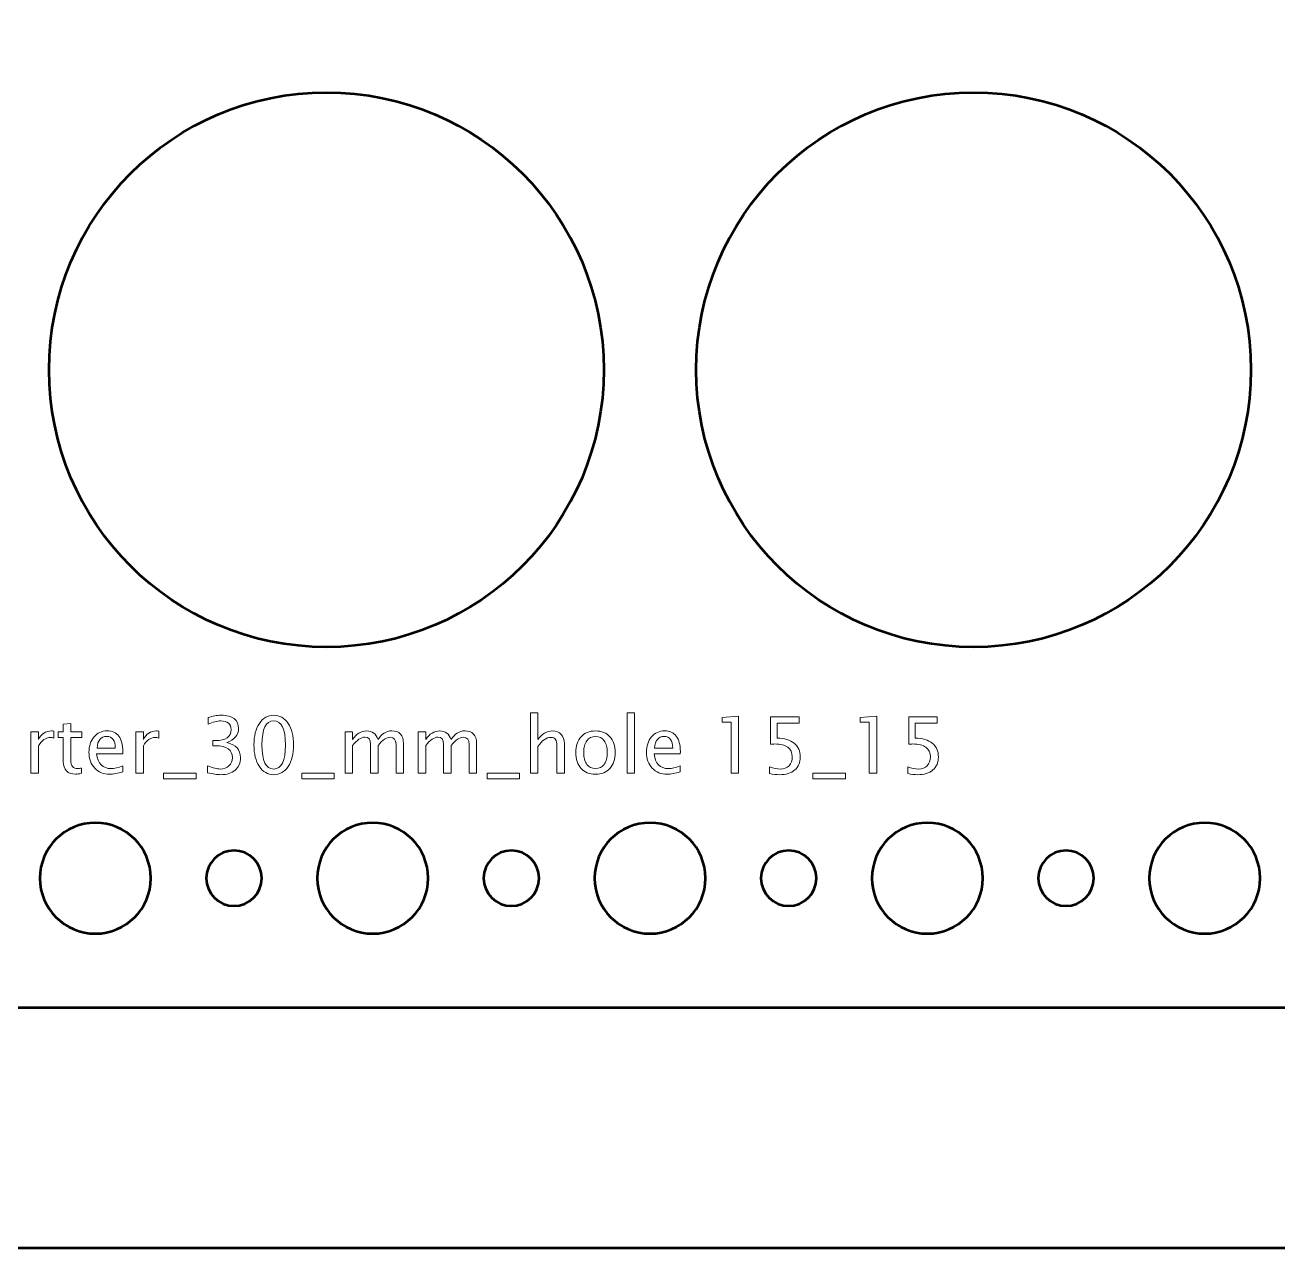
# Model space of a CAD drawing. Header units: centimetres. Extents: x -44 to 44, y -29.8 to 29.1.
# Drawn here: x -28.13 to -21.35, y -29.75 to -23.14 of the extents above; entities that cross this region are included whole.
import ezdxf

# ---------------------------------------------------------------- set-up
doc = ezdxf.new("R2010")
doc.units = ezdxf.units.CM
doc.header["$MEASUREMENT"] = 0
doc.layers.add('Layer 1', color=7, linetype='Continuous')

msp = doc.modelspace()

# ---------------------------------------------------------------- linework, layer by layer
at = {"layer": 'Layer 1', "color": 4, "lineweight": 53}
msp.add_lwpolyline([(-44, -29.75), (-16, -29.75), (-16, -6.25), (-44, -6.25), (-44, -29.75)], close=True, dxfattribs=at)
at = {"layer": 'Layer 1', "lineweight": 53}
for centre in [(-26.49996, -25.00004), (-22.99996, -25.00004)]:
    msp.add_ellipse(centre, major_axis=(0, 1.50004), ratio=1, dxfattribs=at)
for points, knots in [([(-40.45, -27.95), (-40.45, -27.95), (-40.45, -8.05), (-40.45, -8.05), (-40.45, -8.05), (-40.45, -7.77386), (-40.22614, -7.55), (-39.95, -7.55), (-39.95, -7.55), (-39.95, -7.55), (-20.05, -7.55), (-20.05, -7.55), (-20.05, -7.55), (-19.77386, -7.55), (-19.55, -7.77386), (-19.55, -8.05), (-19.55, -8.05), (-19.55, -8.05), (-19.55, -27.95), (-19.55, -27.95), (-19.55, -27.95), (-19.55, -28.22614), (-19.77386, -28.45), (-20.05, -28.45), (-20.05, -28.45), (-20.05, -28.45), (-39.95, -28.45), (-39.95, -28.45), (-39.95, -28.45), (-40.22614, -28.45), (-40.45, -28.22614), (-40.45, -27.95)], [0, 0, 0, 0, 0.1111111, 0.1111111, 0.1111111, 0.1111111, 0.2222222, 0.2222222, 0.2222222, 0.2222222, 0.3333333, 0.3333333, 0.3333333, 0.3333333, 0.4444444, 0.4444444, 0.4444444, 0.4444444, 0.5555556, 0.5555556, 0.5555556, 0.5555556, 0.6666667, 0.6666667, 0.6666667, 0.6666667, 0.7777778, 0.7777778, 0.7777778, 0.7777778, 1, 1, 1, 1]), ([(-28.05, -27.75), (-28.05, -27.58431), (-27.91569, -27.45), (-27.75, -27.45), (-27.75, -27.45), (-27.58431, -27.45), (-27.45, -27.58431), (-27.45, -27.75), (-27.45, -27.75), (-27.45, -27.91569), (-27.58431, -28.05), (-27.75, -28.05), (-27.75, -28.05), (-27.91569, -28.05), (-28.05, -27.91569), (-28.05, -27.75)], [0, 0, 0, 0, 0.2, 0.2, 0.2, 0.2, 0.4, 0.4, 0.4, 0.4, 0.6, 0.6, 0.6, 0.6, 1, 1, 1, 1]), ([(-26.55, -27.75), (-26.55, -27.58431), (-26.41569, -27.45), (-26.25, -27.45), (-26.25, -27.45), (-26.08431, -27.45), (-25.95, -27.58431), (-25.95, -27.75), (-25.95, -27.75), (-25.95, -27.91569), (-26.08431, -28.05), (-26.25, -28.05), (-26.25, -28.05), (-26.41569, -28.05), (-26.55, -27.91569), (-26.55, -27.75)], [0, 0, 0, 0, 0.2, 0.2, 0.2, 0.2, 0.4, 0.4, 0.4, 0.4, 0.6, 0.6, 0.6, 0.6, 1, 1, 1, 1]), ([(-25.05, -27.75), (-25.05, -27.58431), (-24.91569, -27.45), (-24.75, -27.45), (-24.75, -27.45), (-24.58431, -27.45), (-24.45, -27.58431), (-24.45, -27.75), (-24.45, -27.75), (-24.45, -27.91569), (-24.58431, -28.05), (-24.75, -28.05), (-24.75, -28.05), (-24.91569, -28.05), (-25.05, -27.91569), (-25.05, -27.75)], [0, 0, 0, 0, 0.2, 0.2, 0.2, 0.2, 0.4, 0.4, 0.4, 0.4, 0.6, 0.6, 0.6, 0.6, 1, 1, 1, 1]), ([(-23.55, -27.75), (-23.55, -27.58431), (-23.41569, -27.45), (-23.25, -27.45), (-23.25, -27.45), (-23.08431, -27.45), (-22.95, -27.58431), (-22.95, -27.75), (-22.95, -27.75), (-22.95, -27.91569), (-23.08431, -28.05), (-23.25, -28.05), (-23.25, -28.05), (-23.41569, -28.05), (-23.55, -27.91569), (-23.55, -27.75)], [0, 0, 0, 0, 0.2, 0.2, 0.2, 0.2, 0.4, 0.4, 0.4, 0.4, 0.6, 0.6, 0.6, 0.6, 1, 1, 1, 1]), ([(-22.05, -27.75), (-22.05, -27.58431), (-21.91569, -27.45), (-21.75, -27.45), (-21.75, -27.45), (-21.58431, -27.45), (-21.45, -27.58431), (-21.45, -27.75), (-21.45, -27.75), (-21.45, -27.91569), (-21.58431, -28.05), (-21.75, -28.05), (-21.75, -28.05), (-21.91569, -28.05), (-22.05, -27.91569), (-22.05, -27.75)], [0, 0, 0, 0, 0.2, 0.2, 0.2, 0.2, 0.4, 0.4, 0.4, 0.4, 0.6, 0.6, 0.6, 0.6, 1, 1, 1, 1]), ([(-27.15, -27.75), (-27.15, -27.66716), (-27.08284, -27.6), (-27, -27.6), (-27, -27.6), (-26.91716, -27.6), (-26.85, -27.66716), (-26.85, -27.75), (-26.85, -27.75), (-26.85, -27.83284), (-26.91716, -27.9), (-27, -27.9), (-27, -27.9), (-27.08284, -27.9), (-27.15, -27.83284), (-27.15, -27.75)], [0, 0, 0, 0, 0.2, 0.2, 0.2, 0.2, 0.4, 0.4, 0.4, 0.4, 0.6, 0.6, 0.6, 0.6, 1, 1, 1, 1]), ([(-25.65, -27.75), (-25.65, -27.66716), (-25.58284, -27.6), (-25.5, -27.6), (-25.5, -27.6), (-25.41716, -27.6), (-25.35, -27.66716), (-25.35, -27.75), (-25.35, -27.75), (-25.35, -27.83284), (-25.41716, -27.9), (-25.5, -27.9), (-25.5, -27.9), (-25.58284, -27.9), (-25.65, -27.83284), (-25.65, -27.75)], [0, 0, 0, 0, 0.2, 0.2, 0.2, 0.2, 0.4, 0.4, 0.4, 0.4, 0.6, 0.6, 0.6, 0.6, 1, 1, 1, 1]), ([(-24.15, -27.75), (-24.15, -27.66716), (-24.08284, -27.6), (-24, -27.6), (-24, -27.6), (-23.91716, -27.6), (-23.85, -27.66716), (-23.85, -27.75), (-23.85, -27.75), (-23.85, -27.83284), (-23.91716, -27.9), (-24, -27.9), (-24, -27.9), (-24.08284, -27.9), (-24.15, -27.83284), (-24.15, -27.75)], [0, 0, 0, 0, 0.2, 0.2, 0.2, 0.2, 0.4, 0.4, 0.4, 0.4, 0.6, 0.6, 0.6, 0.6, 1, 1, 1, 1]), ([(-22.65, -27.75), (-22.65, -27.66716), (-22.58284, -27.6), (-22.5, -27.6), (-22.5, -27.6), (-22.41716, -27.6), (-22.35, -27.66716), (-22.35, -27.75), (-22.35, -27.75), (-22.35, -27.83284), (-22.41716, -27.9), (-22.5, -27.9), (-22.5, -27.9), (-22.58284, -27.9), (-22.65, -27.83284), (-22.65, -27.75)], [0, 0, 0, 0, 0.2, 0.2, 0.2, 0.2, 0.4, 0.4, 0.4, 0.4, 0.6, 0.6, 0.6, 0.6, 1, 1, 1, 1])]:
    msp.add_open_spline(points, degree=3, knots=knots, dxfattribs=at)
at = {"layer": 'Layer 1', "color": 5, "lineweight": 9}
for points, knots in [([(-27.14347, -27.1804), (-27.14347, -27.1804), (-27.14347, -27.1423), (-27.14347, -27.1423), (-27.14347, -27.1423), (-27.1144, -27.15387), (-27.09161, -27.15966), (-27.07489, -27.15966), (-27.07489, -27.15966), (-27.05521, -27.15966), (-27.03933, -27.15402), (-27.02713, -27.14266), (-27.02713, -27.14266), (-27.01492, -27.1313), (-27.00885, -27.11648), (-27.00885, -27.09828), (-27.00885, -27.09828), (-27.00885, -27.0551), (-27.03891, -27.03351), (-27.09902, -27.03351), (-27.09902, -27.03351), (-27.09902, -27.03351), (-27.11511, -27.03351), (-27.11511, -27.03351), (-27.11511, -27.03351), (-27.11511, -27.03351), (-27.11511, -27.0062), (-27.11511, -27.0062), (-27.11511, -27.0062), (-27.11511, -27.0062), (-27.10086, -27.00599), (-27.10086, -27.00599), (-27.10086, -27.00599), (-27.04434, -27.00599), (-27.01605, -26.98609), (-27.01605, -26.94623), (-27.01605, -26.94623), (-27.01605, -26.91498), (-27.03482, -26.89931), (-27.07228, -26.89931), (-27.07228, -26.89931), (-27.09239, -26.89931), (-27.11468, -26.9051), (-27.13924, -26.91667), (-27.13924, -26.91667), (-27.13924, -26.91667), (-27.13924, -26.88111), (-27.13924, -26.88111), (-27.13924, -26.88111), (-27.11518, -26.87292), (-27.09197, -26.86883), (-27.06967, -26.86883), (-27.06967, -26.86883), (-27.03933, -26.86883), (-27.01598, -26.8749), (-26.99975, -26.88704), (-26.99975, -26.88704), (-26.98352, -26.8991), (-26.97541, -26.91667), (-26.97541, -26.93967), (-26.97541, -26.93967), (-26.97541, -26.97558), (-26.99665, -27.00119), (-27.03919, -27.01643), (-27.03919, -27.01643), (-26.98987, -27.02793), (-26.96525, -27.05496), (-26.96525, -27.09764), (-26.96525, -27.09764), (-26.96525, -27.12643), (-26.97477, -27.14908), (-26.99375, -27.16552), (-26.99375, -27.16552), (-27.01273, -27.18196), (-27.03884, -27.19014), (-27.072, -27.19014), (-27.072, -27.19014), (-27.09091, -27.19014), (-27.11468, -27.18689), (-27.14347, -27.1804)], [0, 0, 0, 0, 0.047619, 0.047619, 0.047619, 0.047619, 0.0952381, 0.0952381, 0.0952381, 0.0952381, 0.1428571, 0.1428571, 0.1428571, 0.1428571, 0.1904762, 0.1904762, 0.1904762, 0.1904762, 0.2380952, 0.2380952, 0.2380952, 0.2380952, 0.2857143, 0.2857143, 0.2857143, 0.2857143, 0.3333333, 0.3333333, 0.3333333, 0.3333333, 0.3809524, 0.3809524, 0.3809524, 0.3809524, 0.4285714, 0.4285714, 0.4285714, 0.4285714, 0.4761905, 0.4761905, 0.4761905, 0.4761905, 0.5238095, 0.5238095, 0.5238095, 0.5238095, 0.5714286, 0.5714286, 0.5714286, 0.5714286, 0.6190476, 0.6190476, 0.6190476, 0.6190476, 0.6666667, 0.6666667, 0.6666667, 0.6666667, 0.7142857, 0.7142857, 0.7142857, 0.7142857, 0.7619048, 0.7619048, 0.7619048, 0.7619048, 0.8095238, 0.8095238, 0.8095238, 0.8095238, 0.8571429, 0.8571429, 0.8571429, 0.8571429, 0.9047619, 0.9047619, 0.9047619, 0.9047619, 1, 1, 1, 1]), ([(-26.78519, -27.19014), (-26.81729, -27.19014), (-26.84318, -27.17539), (-26.8628, -27.14597), (-26.8628, -27.14597), (-26.88248, -27.11655), (-26.89229, -27.07775), (-26.89229, -27.02949), (-26.89229, -27.02949), (-26.89229, -26.98123), (-26.88248, -26.94242), (-26.8628, -26.913), (-26.8628, -26.913), (-26.84318, -26.88358), (-26.81729, -26.86883), (-26.78519, -26.86883), (-26.78519, -26.86883), (-26.75294, -26.86883), (-26.72705, -26.88351), (-26.70744, -26.91286), (-26.70744, -26.91286), (-26.68789, -26.94221), (-26.67809, -26.98109), (-26.67809, -27.02949), (-26.67809, -27.02949), (-26.67809, -27.07775), (-26.68789, -27.11655), (-26.70744, -27.14597), (-26.70744, -27.14597), (-26.72705, -27.17539), (-26.75294, -27.19014), (-26.78519, -27.19014)], [0, 0, 0, 0, 0.1111111, 0.1111111, 0.1111111, 0.1111111, 0.2222222, 0.2222222, 0.2222222, 0.2222222, 0.3333333, 0.3333333, 0.3333333, 0.3333333, 0.4444444, 0.4444444, 0.4444444, 0.4444444, 0.5555556, 0.5555556, 0.5555556, 0.5555556, 0.6666667, 0.6666667, 0.6666667, 0.6666667, 0.7777778, 0.7777778, 0.7777778, 0.7777778, 1, 1, 1, 1]), ([(-26.78526, -27.15966), (-26.74285, -27.15966), (-26.72169, -27.11627), (-26.72169, -27.02949), (-26.72169, -27.02949), (-26.72169, -26.9427), (-26.74285, -26.89931), (-26.78526, -26.89931), (-26.78526, -26.89931), (-26.82752, -26.89931), (-26.84869, -26.9427), (-26.84869, -27.02949), (-26.84869, -27.02949), (-26.84869, -27.11627), (-26.82752, -27.15966), (-26.78526, -27.15966)], [0, 0, 0, 0, 0.2, 0.2, 0.2, 0.2, 0.4, 0.4, 0.4, 0.4, 0.6, 0.6, 0.6, 0.6, 1, 1, 1, 1]), ([(-25.39679, -27.18252), (-25.39679, -27.18252), (-25.39679, -26.85613), (-25.39679, -26.85613), (-25.39679, -26.85613), (-25.39679, -26.85613), (-25.35615, -26.85613), (-25.35615, -26.85613), (-25.35615, -26.85613), (-25.35615, -26.85613), (-25.35615, -27.00056), (-25.35615, -27.00056), (-25.35615, -27.00056), (-25.33463, -26.96916), (-25.30824, -26.9535), (-25.27706, -26.9535), (-25.27706, -26.9535), (-25.25744, -26.9535), (-25.24185, -26.95964), (-25.23035, -26.97198), (-25.23035, -26.97198), (-25.21885, -26.98426), (-25.21307, -27.00084), (-25.21307, -27.02158), (-25.21307, -27.02158), (-25.21307, -27.02158), (-25.21307, -27.18252), (-25.21307, -27.18252), (-25.21307, -27.18252), (-25.21307, -27.18252), (-25.2537, -27.18252), (-25.2537, -27.18252), (-25.2537, -27.18252), (-25.2537, -27.18252), (-25.2537, -27.03485), (-25.2537, -27.03485), (-25.2537, -27.03485), (-25.2537, -27.0182), (-25.25617, -27.00634), (-25.26104, -26.99929), (-25.26104, -26.99929), (-25.26598, -26.99216), (-25.2741, -26.98863), (-25.28545, -26.98863), (-25.28545, -26.98863), (-25.31043, -26.98863), (-25.334, -27.00493), (-25.35615, -27.03753), (-25.35615, -27.03753), (-25.35615, -27.03753), (-25.35615, -27.18252), (-25.35615, -27.18252), (-25.35615, -27.18252), (-25.35615, -27.18252), (-25.39679, -27.18252), (-25.39679, -27.18252)], [0, 0, 0, 0, 0.0666667, 0.0666667, 0.0666667, 0.0666667, 0.1333333, 0.1333333, 0.1333333, 0.1333333, 0.2, 0.2, 0.2, 0.2, 0.2666667, 0.2666667, 0.2666667, 0.2666667, 0.3333333, 0.3333333, 0.3333333, 0.3333333, 0.4, 0.4, 0.4, 0.4, 0.4666667, 0.4666667, 0.4666667, 0.4666667, 0.5333333, 0.5333333, 0.5333333, 0.5333333, 0.6, 0.6, 0.6, 0.6, 0.6666667, 0.6666667, 0.6666667, 0.6666667, 0.7333333, 0.7333333, 0.7333333, 0.7333333, 0.8, 0.8, 0.8, 0.8, 0.8666667, 0.8666667, 0.8666667, 0.8666667, 1, 1, 1, 1]), ([(-24.87397, -27.18252), (-24.87397, -27.18252), (-24.87397, -26.85613), (-24.87397, -26.85613), (-24.87397, -26.85613), (-24.87397, -26.85613), (-24.83333, -26.85613), (-24.83333, -26.85613), (-24.83333, -26.85613), (-24.83333, -26.85613), (-24.83333, -27.18252), (-24.83333, -27.18252), (-24.83333, -27.18252), (-24.83333, -27.18252), (-24.87397, -27.18252), (-24.87397, -27.18252)], [0, 0, 0, 0, 0.2, 0.2, 0.2, 0.2, 0.4, 0.4, 0.4, 0.4, 0.6, 0.6, 0.6, 0.6, 1, 1, 1, 1]), ([(-24.31158, -27.18252), (-24.31158, -27.18252), (-24.31158, -26.90693), (-24.31158, -26.90693), (-24.31158, -26.90693), (-24.31158, -26.90693), (-24.36026, -26.90693), (-24.36026, -26.90693), (-24.36026, -26.90693), (-24.36026, -26.90693), (-24.36026, -26.88153), (-24.36026, -26.88153), (-24.36026, -26.88153), (-24.36026, -26.88153), (-24.27094, -26.87391), (-24.27094, -26.87391), (-24.27094, -26.87391), (-24.27094, -26.87391), (-24.27094, -27.18252), (-24.27094, -27.18252), (-24.27094, -27.18252), (-24.27094, -27.18252), (-24.31158, -27.18252), (-24.31158, -27.18252)], [0, 0, 0, 0, 0.1428571, 0.1428571, 0.1428571, 0.1428571, 0.2857143, 0.2857143, 0.2857143, 0.2857143, 0.4285714, 0.4285714, 0.4285714, 0.4285714, 0.5714286, 0.5714286, 0.5714286, 0.5714286, 0.7142857, 0.7142857, 0.7142857, 0.7142857, 1, 1, 1, 1]), ([(-24.10315, -27.18379), (-24.10315, -27.18379), (-24.10315, -27.14738), (-24.10315, -27.14738), (-24.10315, -27.14738), (-24.0829, -27.15557), (-24.06371, -27.15966), (-24.04537, -27.15966), (-24.04537, -27.15966), (-24.02533, -27.15966), (-24.00953, -27.15373), (-23.99803, -27.14188), (-23.99803, -27.14188), (-23.98653, -27.13003), (-23.98081, -27.11373), (-23.98081, -27.09299), (-23.98081, -27.09299), (-23.98081, -27.07069), (-23.98893, -27.05362), (-24.00515, -27.04183), (-24.00515, -27.04183), (-24.02138, -27.03005), (-24.04488, -27.02419), (-24.07557, -27.02419), (-24.07557, -27.02419), (-24.08269, -27.02419), (-24.09024, -27.02469), (-24.09807, -27.02568), (-24.09807, -27.02568), (-24.09807, -27.02568), (-24.09807, -26.87645), (-24.09807, -26.87645), (-24.09807, -26.87645), (-24.09807, -26.87645), (-23.94313, -26.87645), (-23.94313, -26.87645), (-23.94313, -26.87645), (-23.94313, -26.87645), (-23.94313, -26.91201), (-23.94313, -26.91201), (-23.94313, -26.91201), (-23.94313, -26.91201), (-24.06251, -26.91201), (-24.06251, -26.91201), (-24.06251, -26.91201), (-24.06251, -26.91201), (-24.06251, -26.99287), (-24.06251, -26.99287), (-24.06251, -26.99287), (-24.02314, -26.99287), (-23.99245, -27.0019), (-23.97037, -27.01996), (-23.97037, -27.01996), (-23.94829, -27.03795), (-23.93721, -27.06293), (-23.93721, -27.09489), (-23.93721, -27.09489), (-23.93721, -27.12466), (-23.94723, -27.14795), (-23.96726, -27.16481), (-23.96726, -27.16481), (-23.9873, -27.18167), (-24.01496, -27.19014), (-24.05024, -27.19014), (-24.05024, -27.19014), (-24.06597, -27.19014), (-24.08361, -27.18802), (-24.10315, -27.18379)], [0, 0, 0, 0, 0.0555556, 0.0555556, 0.0555556, 0.0555556, 0.1111111, 0.1111111, 0.1111111, 0.1111111, 0.1666667, 0.1666667, 0.1666667, 0.1666667, 0.2222222, 0.2222222, 0.2222222, 0.2222222, 0.2777778, 0.2777778, 0.2777778, 0.2777778, 0.3333333, 0.3333333, 0.3333333, 0.3333333, 0.3888889, 0.3888889, 0.3888889, 0.3888889, 0.4444444, 0.4444444, 0.4444444, 0.4444444, 0.5, 0.5, 0.5, 0.5, 0.5555556, 0.5555556, 0.5555556, 0.5555556, 0.6111111, 0.6111111, 0.6111111, 0.6111111, 0.6666667, 0.6666667, 0.6666667, 0.6666667, 0.7222222, 0.7222222, 0.7222222, 0.7222222, 0.7777778, 0.7777778, 0.7777778, 0.7777778, 0.8333333, 0.8333333, 0.8333333, 0.8333333, 0.8888889, 0.8888889, 0.8888889, 0.8888889, 1, 1, 1, 1]), ([(-23.56453, -27.18252), (-23.56453, -27.18252), (-23.56453, -26.90693), (-23.56453, -26.90693), (-23.56453, -26.90693), (-23.56453, -26.90693), (-23.61321, -26.90693), (-23.61321, -26.90693), (-23.61321, -26.90693), (-23.61321, -26.90693), (-23.61321, -26.88153), (-23.61321, -26.88153), (-23.61321, -26.88153), (-23.61321, -26.88153), (-23.52389, -26.87391), (-23.52389, -26.87391), (-23.52389, -26.87391), (-23.52389, -26.87391), (-23.52389, -27.18252), (-23.52389, -27.18252), (-23.52389, -27.18252), (-23.52389, -27.18252), (-23.56453, -27.18252), (-23.56453, -27.18252)], [0, 0, 0, 0, 0.1428571, 0.1428571, 0.1428571, 0.1428571, 0.2857143, 0.2857143, 0.2857143, 0.2857143, 0.4285714, 0.4285714, 0.4285714, 0.4285714, 0.5714286, 0.5714286, 0.5714286, 0.5714286, 0.7142857, 0.7142857, 0.7142857, 0.7142857, 1, 1, 1, 1]), ([(-23.3561, -27.18379), (-23.3561, -27.18379), (-23.3561, -27.14738), (-23.3561, -27.14738), (-23.3561, -27.14738), (-23.33585, -27.15557), (-23.31666, -27.15966), (-23.29832, -27.15966), (-23.29832, -27.15966), (-23.27828, -27.15966), (-23.26248, -27.15373), (-23.25098, -27.14188), (-23.25098, -27.14188), (-23.23948, -27.13003), (-23.23376, -27.11373), (-23.23376, -27.09299), (-23.23376, -27.09299), (-23.23376, -27.07069), (-23.24188, -27.05362), (-23.2581, -27.04183), (-23.2581, -27.04183), (-23.27433, -27.03005), (-23.29783, -27.02419), (-23.32852, -27.02419), (-23.32852, -27.02419), (-23.33564, -27.02419), (-23.34319, -27.02469), (-23.35102, -27.02568), (-23.35102, -27.02568), (-23.35102, -27.02568), (-23.35102, -26.87645), (-23.35102, -26.87645), (-23.35102, -26.87645), (-23.35102, -26.87645), (-23.19608, -26.87645), (-23.19608, -26.87645), (-23.19608, -26.87645), (-23.19608, -26.87645), (-23.19608, -26.91201), (-23.19608, -26.91201), (-23.19608, -26.91201), (-23.19608, -26.91201), (-23.31546, -26.91201), (-23.31546, -26.91201), (-23.31546, -26.91201), (-23.31546, -26.91201), (-23.31546, -26.99287), (-23.31546, -26.99287), (-23.31546, -26.99287), (-23.27609, -26.99287), (-23.2454, -27.0019), (-23.22332, -27.01996), (-23.22332, -27.01996), (-23.20124, -27.03795), (-23.19016, -27.06293), (-23.19016, -27.09489), (-23.19016, -27.09489), (-23.19016, -27.12466), (-23.20018, -27.14795), (-23.22021, -27.16481), (-23.22021, -27.16481), (-23.24025, -27.18167), (-23.26791, -27.19014), (-23.30319, -27.19014), (-23.30319, -27.19014), (-23.31892, -27.19014), (-23.33656, -27.18802), (-23.3561, -27.18379)], [0, 0, 0, 0, 0.0555556, 0.0555556, 0.0555556, 0.0555556, 0.1111111, 0.1111111, 0.1111111, 0.1111111, 0.1666667, 0.1666667, 0.1666667, 0.1666667, 0.2222222, 0.2222222, 0.2222222, 0.2222222, 0.2777778, 0.2777778, 0.2777778, 0.2777778, 0.3333333, 0.3333333, 0.3333333, 0.3333333, 0.3888889, 0.3888889, 0.3888889, 0.3888889, 0.4444444, 0.4444444, 0.4444444, 0.4444444, 0.5, 0.5, 0.5, 0.5, 0.5555556, 0.5555556, 0.5555556, 0.5555556, 0.6111111, 0.6111111, 0.6111111, 0.6111111, 0.6666667, 0.6666667, 0.6666667, 0.6666667, 0.7222222, 0.7222222, 0.7222222, 0.7222222, 0.7777778, 0.7777778, 0.7777778, 0.7777778, 0.8333333, 0.8333333, 0.8333333, 0.8333333, 0.8888889, 0.8888889, 0.8888889, 0.8888889, 1, 1, 1, 1]), ([(-28.0983, -27.18252), (-28.0983, -27.18252), (-28.0983, -26.95816), (-28.0983, -26.95816), (-28.0983, -26.95816), (-28.0983, -26.95816), (-28.05766, -26.95816), (-28.05766, -26.95816), (-28.05766, -26.95816), (-28.05766, -26.95816), (-28.05766, -27.00056), (-28.05766, -27.00056), (-28.05766, -27.00056), (-28.0415, -26.96916), (-28.01808, -26.9535), (-27.98732, -26.9535), (-27.98732, -26.9535), (-27.98315, -26.9535), (-27.97878, -26.95385), (-27.97426, -26.95456), (-27.97426, -26.95456), (-27.97426, -26.95456), (-27.97426, -26.99259), (-27.97426, -26.99259), (-27.97426, -26.99259), (-27.98132, -26.99026), (-27.98753, -26.98906), (-27.99289, -26.98906), (-27.99289, -26.98906), (-28.01871, -26.98906), (-28.0403, -27.0043), (-28.05766, -27.03485), (-28.05766, -27.03485), (-28.05766, -27.03485), (-28.05766, -27.18252), (-28.05766, -27.18252), (-28.05766, -27.18252), (-28.05766, -27.18252), (-28.0983, -27.18252), (-28.0983, -27.18252)], [0, 0, 0, 0, 0.0909091, 0.0909091, 0.0909091, 0.0909091, 0.1818182, 0.1818182, 0.1818182, 0.1818182, 0.2727273, 0.2727273, 0.2727273, 0.2727273, 0.3636364, 0.3636364, 0.3636364, 0.3636364, 0.4545455, 0.4545455, 0.4545455, 0.4545455, 0.5454545, 0.5454545, 0.5454545, 0.5454545, 0.6363636, 0.6363636, 0.6363636, 0.6363636, 0.7272727, 0.7272727, 0.7272727, 0.7272727, 0.8181818, 0.8181818, 0.8181818, 0.8181818, 1, 1, 1, 1]), ([(-27.82476, -27.18245), (-27.83732, -27.18591), (-27.84826, -27.1876), (-27.8575, -27.1876), (-27.8575, -27.1876), (-27.87824, -27.1876), (-27.8944, -27.18167), (-27.90597, -27.16982), (-27.90597, -27.16982), (-27.91761, -27.15797), (-27.9234, -27.14153), (-27.9234, -27.12043), (-27.9234, -27.12043), (-27.9234, -27.12043), (-27.9234, -26.98863), (-27.9234, -26.98863), (-27.9234, -26.98863), (-27.9234, -26.98863), (-27.95148, -26.98863), (-27.95148, -26.98863), (-27.95148, -26.98863), (-27.95148, -26.98863), (-27.95148, -26.95816), (-27.95148, -26.95816), (-27.95148, -26.95816), (-27.95148, -26.95816), (-27.9234, -26.95816), (-27.9234, -26.95816), (-27.9234, -26.95816), (-27.9234, -26.95816), (-27.9234, -26.91759), (-27.9234, -26.91759), (-27.9234, -26.91759), (-27.9234, -26.91759), (-27.88276, -26.91371), (-27.88276, -26.91371), (-27.88276, -26.91371), (-27.88276, -26.91371), (-27.88276, -26.95816), (-27.88276, -26.95816), (-27.88276, -26.95816), (-27.88276, -26.95816), (-27.82391, -26.95816), (-27.82391, -26.95816), (-27.82391, -26.95816), (-27.82391, -26.95816), (-27.82391, -26.98863), (-27.82391, -26.98863), (-27.82391, -26.98863), (-27.82391, -26.98863), (-27.88276, -26.98863), (-27.88276, -26.98863), (-27.88276, -26.98863), (-27.88276, -26.98863), (-27.88276, -27.11309), (-27.88276, -27.11309), (-27.88276, -27.11309), (-27.88276, -27.14244), (-27.86999, -27.15712), (-27.84452, -27.15712), (-27.84452, -27.15712), (-27.83908, -27.15712), (-27.83252, -27.1562), (-27.82476, -27.15444), (-27.82476, -27.15444), (-27.82476, -27.15444), (-27.82476, -27.18245), (-27.82476, -27.18245)], [0, 0, 0, 0, 0.0555556, 0.0555556, 0.0555556, 0.0555556, 0.1111111, 0.1111111, 0.1111111, 0.1111111, 0.1666667, 0.1666667, 0.1666667, 0.1666667, 0.2222222, 0.2222222, 0.2222222, 0.2222222, 0.2777778, 0.2777778, 0.2777778, 0.2777778, 0.3333333, 0.3333333, 0.3333333, 0.3333333, 0.3888889, 0.3888889, 0.3888889, 0.3888889, 0.4444444, 0.4444444, 0.4444444, 0.4444444, 0.5, 0.5, 0.5, 0.5, 0.5555556, 0.5555556, 0.5555556, 0.5555556, 0.6111111, 0.6111111, 0.6111111, 0.6111111, 0.6666667, 0.6666667, 0.6666667, 0.6666667, 0.7222222, 0.7222222, 0.7222222, 0.7222222, 0.7777778, 0.7777778, 0.7777778, 0.7777778, 0.8333333, 0.8333333, 0.8333333, 0.8333333, 0.8888889, 0.8888889, 0.8888889, 0.8888889, 1, 1, 1, 1]), ([(-27.60208, -27.17532), (-27.62939, -27.18351), (-27.65274, -27.1876), (-27.67222, -27.1876), (-27.67222, -27.1876), (-27.70545, -27.1876), (-27.73247, -27.17659), (-27.75328, -27.15465), (-27.75328, -27.15465), (-27.7741, -27.13271), (-27.78454, -27.10427), (-27.78454, -27.06928), (-27.78454, -27.06928), (-27.78454, -27.03534), (-27.77537, -27.00747), (-27.75695, -26.98567), (-27.75695, -26.98567), (-27.73854, -26.96394), (-27.71497, -26.95308), (-27.68626, -26.95308), (-27.68626, -26.95308), (-27.65909, -26.95308), (-27.63807, -26.96274), (-27.62325, -26.98207), (-27.62325, -26.98207), (-27.60843, -27.00141), (-27.60103, -27.02878), (-27.60103, -27.06427), (-27.60103, -27.06427), (-27.60103, -27.06427), (-27.60124, -27.07669), (-27.60124, -27.07669), (-27.60124, -27.07669), (-27.60124, -27.07669), (-27.74305, -27.07669), (-27.74305, -27.07669), (-27.74305, -27.07669), (-27.73713, -27.13031), (-27.71095, -27.15712), (-27.6646, -27.15712), (-27.6646, -27.15712), (-27.64759, -27.15712), (-27.62678, -27.15232), (-27.60208, -27.14273), (-27.60208, -27.14273), (-27.60208, -27.14273), (-27.60208, -27.17532), (-27.60208, -27.17532)], [0, 0, 0, 0, 0.0769231, 0.0769231, 0.0769231, 0.0769231, 0.1538462, 0.1538462, 0.1538462, 0.1538462, 0.2307692, 0.2307692, 0.2307692, 0.2307692, 0.3076923, 0.3076923, 0.3076923, 0.3076923, 0.3846154, 0.3846154, 0.3846154, 0.3846154, 0.4615385, 0.4615385, 0.4615385, 0.4615385, 0.5384615, 0.5384615, 0.5384615, 0.5384615, 0.6153846, 0.6153846, 0.6153846, 0.6153846, 0.6923077, 0.6923077, 0.6923077, 0.6923077, 0.7692308, 0.7692308, 0.7692308, 0.7692308, 0.8461538, 0.8461538, 0.8461538, 0.8461538, 1, 1, 1, 1]), ([(-27.53089, -27.18252), (-27.53089, -27.18252), (-27.53089, -26.95816), (-27.53089, -26.95816), (-27.53089, -26.95816), (-27.53089, -26.95816), (-27.49025, -26.95816), (-27.49025, -26.95816), (-27.49025, -26.95816), (-27.49025, -26.95816), (-27.49025, -27.00056), (-27.49025, -27.00056), (-27.49025, -27.00056), (-27.47409, -26.96916), (-27.45067, -26.9535), (-27.41991, -26.9535), (-27.41991, -26.9535), (-27.41574, -26.9535), (-27.41137, -26.95385), (-27.40685, -26.95456), (-27.40685, -26.95456), (-27.40685, -26.95456), (-27.40685, -26.99259), (-27.40685, -26.99259), (-27.40685, -26.99259), (-27.41391, -26.99026), (-27.42012, -26.98906), (-27.42548, -26.98906), (-27.42548, -26.98906), (-27.4513, -26.98906), (-27.47289, -27.0043), (-27.49025, -27.03485), (-27.49025, -27.03485), (-27.49025, -27.03485), (-27.49025, -27.18252), (-27.49025, -27.18252), (-27.49025, -27.18252), (-27.49025, -27.18252), (-27.53089, -27.18252), (-27.53089, -27.18252)], [0, 0, 0, 0, 0.0909091, 0.0909091, 0.0909091, 0.0909091, 0.1818182, 0.1818182, 0.1818182, 0.1818182, 0.2727273, 0.2727273, 0.2727273, 0.2727273, 0.3636364, 0.3636364, 0.3636364, 0.3636364, 0.4545455, 0.4545455, 0.4545455, 0.4545455, 0.5454545, 0.5454545, 0.5454545, 0.5454545, 0.6363636, 0.6363636, 0.6363636, 0.6363636, 0.7272727, 0.7272727, 0.7272727, 0.7272727, 0.8181818, 0.8181818, 0.8181818, 0.8181818, 1, 1, 1, 1]), ([(-26.39896, -27.18252), (-26.39896, -27.18252), (-26.39896, -26.95816), (-26.39896, -26.95816), (-26.39896, -26.95816), (-26.39896, -26.95816), (-26.35832, -26.95816), (-26.35832, -26.95816), (-26.35832, -26.95816), (-26.35832, -26.95816), (-26.35832, -27.00056), (-26.35832, -27.00056), (-26.35832, -27.00056), (-26.33849, -26.96916), (-26.31309, -26.9535), (-26.28198, -26.9535), (-26.28198, -26.9535), (-26.25199, -26.9535), (-26.2316, -26.96916), (-26.22074, -27.00056), (-26.22074, -27.00056), (-26.20148, -26.96888), (-26.17636, -26.95308), (-26.14553, -26.95308), (-26.14553, -26.95308), (-26.12584, -26.95308), (-26.11053, -26.95886), (-26.0996, -26.9705), (-26.0996, -26.9705), (-26.08866, -26.98214), (-26.08316, -26.99844), (-26.08316, -27.0194), (-26.08316, -27.0194), (-26.08316, -27.0194), (-26.08316, -27.18252), (-26.08316, -27.18252), (-26.08316, -27.18252), (-26.08316, -27.18252), (-26.1238, -27.18252), (-26.1238, -27.18252), (-26.1238, -27.18252), (-26.1238, -27.18252), (-26.1238, -27.0261), (-26.1238, -27.0261), (-26.1238, -27.0261), (-26.1238, -27.00056), (-26.13396, -26.98779), (-26.15428, -26.98779), (-26.15428, -26.98779), (-26.17537, -26.98779), (-26.19753, -27.00268), (-26.22074, -27.03252), (-26.22074, -27.03252), (-26.22074, -27.03252), (-26.22074, -27.18252), (-26.22074, -27.18252), (-26.22074, -27.18252), (-26.22074, -27.18252), (-26.26138, -27.18252), (-26.26138, -27.18252), (-26.26138, -27.18252), (-26.26138, -27.18252), (-26.26138, -27.02596), (-26.26138, -27.02596), (-26.26138, -27.02596), (-26.26138, -27.00021), (-26.27168, -26.98736), (-26.29235, -26.98736), (-26.29235, -26.98736), (-26.31288, -26.98736), (-26.3349, -27.00232), (-26.35832, -27.03231), (-26.35832, -27.03231), (-26.35832, -27.03231), (-26.35832, -27.18252), (-26.35832, -27.18252), (-26.35832, -27.18252), (-26.35832, -27.18252), (-26.39896, -27.18252), (-26.39896, -27.18252)], [0, 0, 0, 0, 0.047619, 0.047619, 0.047619, 0.047619, 0.0952381, 0.0952381, 0.0952381, 0.0952381, 0.1428571, 0.1428571, 0.1428571, 0.1428571, 0.1904762, 0.1904762, 0.1904762, 0.1904762, 0.2380952, 0.2380952, 0.2380952, 0.2380952, 0.2857143, 0.2857143, 0.2857143, 0.2857143, 0.3333333, 0.3333333, 0.3333333, 0.3333333, 0.3809524, 0.3809524, 0.3809524, 0.3809524, 0.4285714, 0.4285714, 0.4285714, 0.4285714, 0.4761905, 0.4761905, 0.4761905, 0.4761905, 0.5238095, 0.5238095, 0.5238095, 0.5238095, 0.5714286, 0.5714286, 0.5714286, 0.5714286, 0.6190476, 0.6190476, 0.6190476, 0.6190476, 0.6666667, 0.6666667, 0.6666667, 0.6666667, 0.7142857, 0.7142857, 0.7142857, 0.7142857, 0.7619048, 0.7619048, 0.7619048, 0.7619048, 0.8095238, 0.8095238, 0.8095238, 0.8095238, 0.8571429, 0.8571429, 0.8571429, 0.8571429, 0.9047619, 0.9047619, 0.9047619, 0.9047619, 1, 1, 1, 1]), ([(-26.00371, -27.18252), (-26.00371, -27.18252), (-26.00371, -26.95816), (-26.00371, -26.95816), (-26.00371, -26.95816), (-26.00371, -26.95816), (-25.96307, -26.95816), (-25.96307, -26.95816), (-25.96307, -26.95816), (-25.96307, -26.95816), (-25.96307, -27.00056), (-25.96307, -27.00056), (-25.96307, -27.00056), (-25.94324, -26.96916), (-25.91784, -26.9535), (-25.88673, -26.9535), (-25.88673, -26.9535), (-25.85674, -26.9535), (-25.83635, -26.96916), (-25.82549, -27.00056), (-25.82549, -27.00056), (-25.80623, -26.96888), (-25.78111, -26.95308), (-25.75028, -26.95308), (-25.75028, -26.95308), (-25.73059, -26.95308), (-25.71528, -26.95886), (-25.70435, -26.9705), (-25.70435, -26.9705), (-25.69341, -26.98214), (-25.68791, -26.99844), (-25.68791, -27.0194), (-25.68791, -27.0194), (-25.68791, -27.0194), (-25.68791, -27.18252), (-25.68791, -27.18252), (-25.68791, -27.18252), (-25.68791, -27.18252), (-25.72855, -27.18252), (-25.72855, -27.18252), (-25.72855, -27.18252), (-25.72855, -27.18252), (-25.72855, -27.0261), (-25.72855, -27.0261), (-25.72855, -27.0261), (-25.72855, -27.00056), (-25.73871, -26.98779), (-25.75903, -26.98779), (-25.75903, -26.98779), (-25.78012, -26.98779), (-25.80228, -27.00268), (-25.82549, -27.03252), (-25.82549, -27.03252), (-25.82549, -27.03252), (-25.82549, -27.18252), (-25.82549, -27.18252), (-25.82549, -27.18252), (-25.82549, -27.18252), (-25.86613, -27.18252), (-25.86613, -27.18252), (-25.86613, -27.18252), (-25.86613, -27.18252), (-25.86613, -27.02596), (-25.86613, -27.02596), (-25.86613, -27.02596), (-25.86613, -27.00021), (-25.87643, -26.98736), (-25.8971, -26.98736), (-25.8971, -26.98736), (-25.91763, -26.98736), (-25.93965, -27.00232), (-25.96307, -27.03231), (-25.96307, -27.03231), (-25.96307, -27.03231), (-25.96307, -27.18252), (-25.96307, -27.18252), (-25.96307, -27.18252), (-25.96307, -27.18252), (-26.00371, -27.18252), (-26.00371, -27.18252)], [0, 0, 0, 0, 0.047619, 0.047619, 0.047619, 0.047619, 0.0952381, 0.0952381, 0.0952381, 0.0952381, 0.1428571, 0.1428571, 0.1428571, 0.1428571, 0.1904762, 0.1904762, 0.1904762, 0.1904762, 0.2380952, 0.2380952, 0.2380952, 0.2380952, 0.2857143, 0.2857143, 0.2857143, 0.2857143, 0.3333333, 0.3333333, 0.3333333, 0.3333333, 0.3809524, 0.3809524, 0.3809524, 0.3809524, 0.4285714, 0.4285714, 0.4285714, 0.4285714, 0.4761905, 0.4761905, 0.4761905, 0.4761905, 0.5238095, 0.5238095, 0.5238095, 0.5238095, 0.5714286, 0.5714286, 0.5714286, 0.5714286, 0.6190476, 0.6190476, 0.6190476, 0.6190476, 0.6666667, 0.6666667, 0.6666667, 0.6666667, 0.7142857, 0.7142857, 0.7142857, 0.7142857, 0.7619048, 0.7619048, 0.7619048, 0.7619048, 0.8095238, 0.8095238, 0.8095238, 0.8095238, 0.8571429, 0.8571429, 0.8571429, 0.8571429, 0.9047619, 0.9047619, 0.9047619, 0.9047619, 1, 1, 1, 1]), ([(-25.04472, -27.1876), (-25.07767, -27.1876), (-25.10377, -27.17709), (-25.12296, -27.15606), (-25.12296, -27.15606), (-25.14222, -27.13504), (-25.15182, -27.10646), (-25.15182, -27.07041), (-25.15182, -27.07041), (-25.15182, -27.03443), (-25.14222, -27.00592), (-25.12296, -26.98497), (-25.12296, -26.98497), (-25.10377, -26.96401), (-25.07767, -26.9535), (-25.04472, -26.9535), (-25.04472, -26.9535), (-25.01177, -26.9535), (-24.98566, -26.96401), (-24.96647, -26.98497), (-24.96647, -26.98497), (-24.94721, -27.00592), (-24.93762, -27.03443), (-24.93762, -27.07041), (-24.93762, -27.07041), (-24.93762, -27.10646), (-24.94721, -27.13504), (-24.96647, -27.15606), (-24.96647, -27.15606), (-24.98566, -27.17709), (-25.01177, -27.1876), (-25.04472, -27.1876)], [0, 0, 0, 0, 0.1111111, 0.1111111, 0.1111111, 0.1111111, 0.2222222, 0.2222222, 0.2222222, 0.2222222, 0.3333333, 0.3333333, 0.3333333, 0.3333333, 0.4444444, 0.4444444, 0.4444444, 0.4444444, 0.5555556, 0.5555556, 0.5555556, 0.5555556, 0.6666667, 0.6666667, 0.6666667, 0.6666667, 0.7777778, 0.7777778, 0.7777778, 0.7777778, 1, 1, 1, 1]), ([(-24.58695, -27.17532), (-24.61426, -27.18351), (-24.63761, -27.1876), (-24.65709, -27.1876), (-24.65709, -27.1876), (-24.69032, -27.1876), (-24.71734, -27.17659), (-24.73815, -27.15465), (-24.73815, -27.15465), (-24.75897, -27.13271), (-24.76941, -27.10427), (-24.76941, -27.06928), (-24.76941, -27.06928), (-24.76941, -27.03534), (-24.76024, -27.00747), (-24.74182, -26.98567), (-24.74182, -26.98567), (-24.72341, -26.96394), (-24.69984, -26.95308), (-24.67113, -26.95308), (-24.67113, -26.95308), (-24.64396, -26.95308), (-24.62294, -26.96274), (-24.60812, -26.98207), (-24.60812, -26.98207), (-24.5933, -27.00141), (-24.5859, -27.02878), (-24.5859, -27.06427), (-24.5859, -27.06427), (-24.5859, -27.06427), (-24.58611, -27.07669), (-24.58611, -27.07669), (-24.58611, -27.07669), (-24.58611, -27.07669), (-24.72792, -27.07669), (-24.72792, -27.07669), (-24.72792, -27.07669), (-24.722, -27.13031), (-24.69582, -27.15712), (-24.64947, -27.15712), (-24.64947, -27.15712), (-24.63246, -27.15712), (-24.61165, -27.15232), (-24.58695, -27.14273), (-24.58695, -27.14273), (-24.58695, -27.14273), (-24.58695, -27.17532), (-24.58695, -27.17532)], [0, 0, 0, 0, 0.0769231, 0.0769231, 0.0769231, 0.0769231, 0.1538462, 0.1538462, 0.1538462, 0.1538462, 0.2307692, 0.2307692, 0.2307692, 0.2307692, 0.3076923, 0.3076923, 0.3076923, 0.3076923, 0.3846154, 0.3846154, 0.3846154, 0.3846154, 0.4615385, 0.4615385, 0.4615385, 0.4615385, 0.5384615, 0.5384615, 0.5384615, 0.5384615, 0.6153846, 0.6153846, 0.6153846, 0.6153846, 0.6923077, 0.6923077, 0.6923077, 0.6923077, 0.7692308, 0.7692308, 0.7692308, 0.7692308, 0.8461538, 0.8461538, 0.8461538, 0.8461538, 1, 1, 1, 1]), ([(-27.74094, -27.04621), (-27.74094, -27.04621), (-27.64188, -27.04621), (-27.64188, -27.04621), (-27.64188, -27.04621), (-27.64188, -27.00444), (-27.65747, -26.98355), (-27.68859, -26.98355), (-27.68859, -26.98355), (-27.71991, -26.98355), (-27.73734, -27.00444), (-27.74094, -27.04621)], [0, 0, 0, 0, 0.25, 0.25, 0.25, 0.25, 0.5, 0.5, 0.5, 0.5, 1, 1, 1, 1]), ([(-25.04479, -27.15712), (-25.02468, -27.15712), (-25.00902, -27.14957), (-24.99787, -27.1344), (-24.99787, -27.1344), (-24.98679, -27.1193), (-24.98122, -27.09792), (-24.98122, -27.07041), (-24.98122, -27.07041), (-24.98122, -27.04296), (-24.98679, -27.02165), (-24.99787, -27.00656), (-24.99787, -27.00656), (-25.00902, -26.99153), (-25.02468, -26.98398), (-25.04479, -26.98398), (-25.04479, -26.98398), (-25.06497, -26.98398), (-25.08063, -26.99153), (-25.09164, -27.00656), (-25.09164, -27.00656), (-25.10271, -27.02165), (-25.10822, -27.04296), (-25.10822, -27.07041), (-25.10822, -27.07041), (-25.10822, -27.09792), (-25.10271, -27.1193), (-25.09164, -27.1344), (-25.09164, -27.1344), (-25.08063, -27.14957), (-25.06497, -27.15712), (-25.04479, -27.15712)], [0, 0, 0, 0, 0.1111111, 0.1111111, 0.1111111, 0.1111111, 0.2222222, 0.2222222, 0.2222222, 0.2222222, 0.3333333, 0.3333333, 0.3333333, 0.3333333, 0.4444444, 0.4444444, 0.4444444, 0.4444444, 0.5555556, 0.5555556, 0.5555556, 0.5555556, 0.6666667, 0.6666667, 0.6666667, 0.6666667, 0.7777778, 0.7777778, 0.7777778, 0.7777778, 1, 1, 1, 1]), ([(-24.72581, -27.04621), (-24.72581, -27.04621), (-24.62675, -27.04621), (-24.62675, -27.04621), (-24.62675, -27.04621), (-24.62675, -27.00444), (-24.64234, -26.98355), (-24.67346, -26.98355), (-24.67346, -26.98355), (-24.70478, -26.98355), (-24.72221, -27.00444), (-24.72581, -27.04621)], [0, 0, 0, 0, 0.25, 0.25, 0.25, 0.25, 0.5, 0.5, 0.5, 0.5, 1, 1, 1, 1]), ([(-27.38054, -27.213), (-27.38054, -27.213), (-27.38054, -27.18252), (-27.38054, -27.18252), (-27.38054, -27.18252), (-27.38054, -27.18252), (-27.20443, -27.18252), (-27.20443, -27.18252), (-27.20443, -27.18252), (-27.20443, -27.18252), (-27.20443, -27.213), (-27.20443, -27.213), (-27.20443, -27.213), (-27.20443, -27.213), (-27.38054, -27.213), (-27.38054, -27.213)], [0, 0, 0, 0, 0.2, 0.2, 0.2, 0.2, 0.4, 0.4, 0.4, 0.4, 0.6, 0.6, 0.6, 0.6, 1, 1, 1, 1]), ([(-26.63349, -27.213), (-26.63349, -27.213), (-26.63349, -27.18252), (-26.63349, -27.18252), (-26.63349, -27.18252), (-26.63349, -27.18252), (-26.45738, -27.18252), (-26.45738, -27.18252), (-26.45738, -27.18252), (-26.45738, -27.18252), (-26.45738, -27.213), (-26.45738, -27.213), (-26.45738, -27.213), (-26.45738, -27.213), (-26.63349, -27.213), (-26.63349, -27.213)], [0, 0, 0, 0, 0.2, 0.2, 0.2, 0.2, 0.4, 0.4, 0.4, 0.4, 0.6, 0.6, 0.6, 0.6, 1, 1, 1, 1]), ([(-25.63132, -27.213), (-25.63132, -27.213), (-25.63132, -27.18252), (-25.63132, -27.18252), (-25.63132, -27.18252), (-25.63132, -27.18252), (-25.45521, -27.18252), (-25.45521, -27.18252), (-25.45521, -27.18252), (-25.45521, -27.18252), (-25.45521, -27.213), (-25.45521, -27.213), (-25.45521, -27.213), (-25.45521, -27.213), (-25.63132, -27.213), (-25.63132, -27.213)], [0, 0, 0, 0, 0.2, 0.2, 0.2, 0.2, 0.4, 0.4, 0.4, 0.4, 0.6, 0.6, 0.6, 0.6, 1, 1, 1, 1]), ([(-23.86933, -27.213), (-23.86933, -27.213), (-23.86933, -27.18252), (-23.86933, -27.18252), (-23.86933, -27.18252), (-23.86933, -27.18252), (-23.69322, -27.18252), (-23.69322, -27.18252), (-23.69322, -27.18252), (-23.69322, -27.18252), (-23.69322, -27.213), (-23.69322, -27.213), (-23.69322, -27.213), (-23.69322, -27.213), (-23.86933, -27.213), (-23.86933, -27.213)], [0, 0, 0, 0, 0.2, 0.2, 0.2, 0.2, 0.4, 0.4, 0.4, 0.4, 0.6, 0.6, 0.6, 0.6, 1, 1, 1, 1])]:
    msp.add_open_spline(points, degree=3, knots=knots, dxfattribs=at)

doc.saveas('drawing.dxf')
